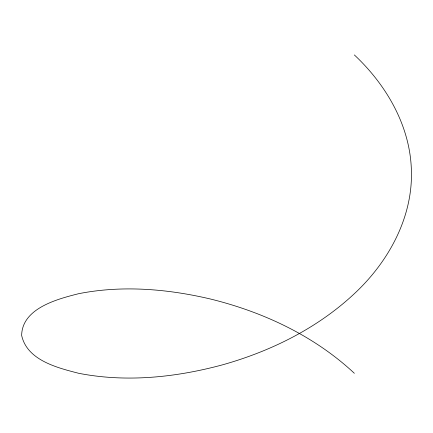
<?xml version="1.0" encoding="UTF-8"?>
<svg xmlns="http://www.w3.org/2000/svg" width="433" height="433" viewBox="0 0 433 433"><rect width="100%" height="100%" fill="white"/><g stroke="black" fill="none" stroke-linecap="round" stroke-linejoin="round"><path stroke-width="0.65" d="M354.346 373.284C314.315 335.905 263.221 311.982 210.378 298.992C167.419 288.892 122.203 285.066 78.654 293.698C57.546 299.008 22.067 308.22 21.65 335.434C27.1 360.359 57.394 367.796 78.654 373.284C126.382 382.653 175.987 377.414 222.622 364.808C270.982 351.185 317.454 328.209 354.346 293.693C388.542 261.895 413.374 216.895 411.35 169.189C409.797 125.067 386.003 84.559 354.346 54.937"/></g></svg>
